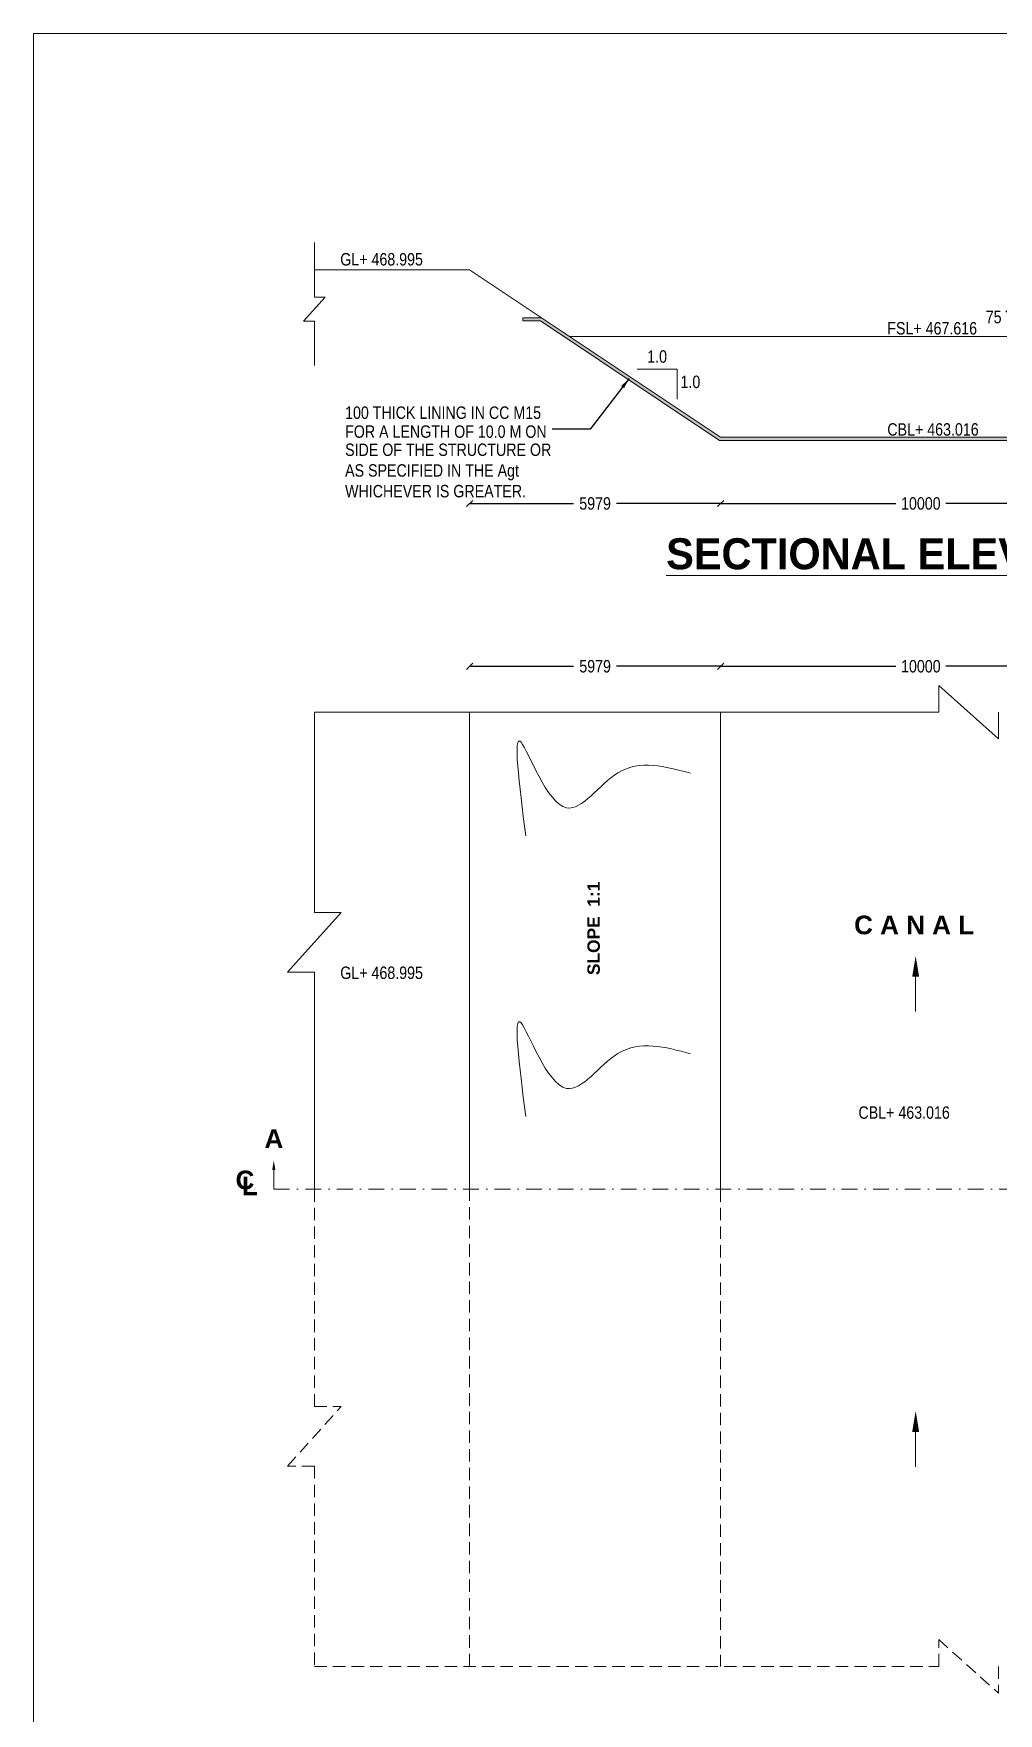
# Model space of a CAD drawing. Header units: millimetres. Extents: x 283753 to 367753, y 96727 to 166586.
# Drawn here: x 283753 to 299293, y 123661 to 150727 of the extents above; entities that cross this region are included whole.
import ezdxf
from ezdxf.enums import TextEntityAlignment as Align

# ---------------------------------------------------------------- set-up
doc = ezdxf.new("R2010")
doc.units = ezdxf.units.MM
for name, pattern in [('CENTER', [2, 1.25, -0.25, 0.25, -0.25]), ('DASHDOTX2', [50.8, 25.4, -12.7, 0, -12.7]), ('HIDDEN', [0.375, 0.25, -0.125])]:
    doc.linetypes.add(name, pattern=pattern)
for name, color, linetype in [('canal', 5, 'Continuous'), ('CENTER', 5, 'CENTER'), ('TEXT', 7, 'Continuous')]:
    doc.layers.add(name, color=color, linetype=linetype)
doc.styles.add('AB', font='arialbd.ttf')
doc.styles.add('ARIAL NARROW', font='ARIALN.TTF')
doc.styles.add('CITYBLUEPR', font='cityb___.ttf')
doc.dimstyles.get("Standard").update_dxf_attribs({"dimtxt": 0.18, "dimasz": 0.18, "dimexe": 0.18, "dimexo": 0.0625, "dimgap": 0.09, "dimtad": 0, "dimtih": 1, "dimtoh": 1, "dimdec": 4, "dimzin": 0, "dimdsep": 46, "dimtxsty": 'Standard', "dimcen": 0.09, "dimadec": 0, "dimazin": 0, "dimtfac": 1, "dimtdec": 4, "dimtofl": 0, "dimtmove": 0, "dimatfit": 3, "dimfxl": 1, "dimtolj": 1, "dimtzin": 0, "dimarcsym": 0})
doc.dimstyles.new('STANDARD$7', dxfattribs={"dimtxt": 2, "dimasz": 2, "dimexe": 1.25, "dimexo": 0.625, "dimtad": 1, "dimdec": 0, "dimlfac": 0.5, "dimdsep": 46, "dimtxsty": 'Standard', "dimcen": 2.5, "dimadec": 0, "dimazin": 0, "dimtfac": 1, "dimtdec": 0, "dimtmove": 0, "dimatfit": 3, "dimfxl": 1, "dimtolj": 1, "dimtzin": 0, "dimarcsym": 0})

# ---------------------------------------------------------------- blocks, each defined once
blk = doc.blocks.new('_Oblique')
at = {"color": 0, "linetype": 'ByBlock', "lineweight": -2}
blk.add_line((-0.5, -0.5), (0.5, 0.5), dxfattribs=at)
blk = doc.blocks.new('*D147')
at = {"layer": 'canal', "color": 0, "lineweight": -2, "transparency": 16777216}
for p, q in [((290775, 140532), (292451, 140532)), ((294819, 140532), (293142, 140532))]:
    blk.add_line(p, q, dxfattribs=at)
at = {"layer": 'Defpoints', "color": 0, "transparency": 16777216}
for p in [(290775, 140532), (294819, 140532), (294819, 140532)]:
    blk.add_point(p, dxfattribs=at)
at = {"layer": 'canal', "color": 0, "lineweight": -2, "transparency": 16777216, "xscale": 100, "yscale": 100, "zscale": 100, "rotation": 180}
blk.add_blockref('_Oblique', (290775, 140532), dxfattribs=at)
at = {"layer": 'canal', "color": 0, "lineweight": -2, "transparency": 16777216, "xscale": 100, "yscale": 100, "zscale": 100}
blk.add_blockref('_Oblique', (294819, 140532), dxfattribs=at)
at = {"layer": 'canal', "color": 0, "lineweight": 9, "transparency": 16777216, "insert": (292797, 140532), "char_height": 200, "attachment_point": 5, "style": 'ARIAL NARROW'}
blk.add_mtext('\\A1;5979', dxfattribs=at)
blk = doc.blocks.new('*D148')
at = {"layer": 'canal', "color": 0, "lineweight": -2, "transparency": 16777216}
for p, q in [((294819, 140532), (297643, 140532)), ((301269, 140532), (298444, 140532))]:
    blk.add_line(p, q, dxfattribs=at)
at = {"layer": 'Defpoints', "color": 0, "transparency": 16777216}
for p in [(294819, 140532), (301269, 140532), (301269, 140532)]:
    blk.add_point(p, dxfattribs=at)
at = {"layer": 'canal', "color": 0, "lineweight": -2, "transparency": 16777216, "xscale": 100, "yscale": 100, "zscale": 100, "rotation": 180}
blk.add_blockref('_Oblique', (294819, 140532), dxfattribs=at)
at = {"layer": 'canal', "color": 0, "lineweight": -2, "transparency": 16777216, "xscale": 100, "yscale": 100, "zscale": 100}
blk.add_blockref('_Oblique', (301269, 140532), dxfattribs=at)
at = {"layer": 'canal', "color": 0, "lineweight": 9, "transparency": 16777216, "insert": (298044, 140532), "char_height": 200, "attachment_point": 5, "style": 'ARIAL NARROW'}
blk.add_mtext('\\A1;10000', dxfattribs=at)
blk = doc.blocks.new('*D154')
at = {"layer": 'canal', "color": 0, "lineweight": -2, "transparency": 16777216}
for p, q in [((290775, 143155), (292451, 143155)), ((294819, 143155), (293142, 143155))]:
    blk.add_line(p, q, dxfattribs=at)
at = {"layer": 'Defpoints', "color": 0, "transparency": 16777216}
for p in [(290775, 143155), (294819, 143155), (294819, 143155)]:
    blk.add_point(p, dxfattribs=at)
at = {"layer": 'canal', "color": 0, "lineweight": -2, "transparency": 16777216, "xscale": 100, "yscale": 100, "zscale": 100, "rotation": 180}
blk.add_blockref('_Oblique', (290775, 143155), dxfattribs=at)
at = {"layer": 'canal', "color": 0, "lineweight": -2, "transparency": 16777216, "xscale": 100, "yscale": 100, "zscale": 100}
blk.add_blockref('_Oblique', (294819, 143155), dxfattribs=at)
at = {"layer": 'canal', "color": 0, "lineweight": 9, "transparency": 16777216, "insert": (292797, 143155), "char_height": 200, "attachment_point": 5, "style": 'ARIAL NARROW'}
blk.add_mtext('\\A1;5979', dxfattribs=at)
blk = doc.blocks.new('*D155')
at = {"layer": 'canal', "color": 0, "lineweight": -2, "transparency": 16777216}
for p, q in [((294819, 143155), (297643, 143155)), ((301269, 143155), (298444, 143155))]:
    blk.add_line(p, q, dxfattribs=at)
at = {"layer": 'Defpoints', "color": 0, "transparency": 16777216}
for p in [(294819, 143155), (301269, 143155), (301269, 143155)]:
    blk.add_point(p, dxfattribs=at)
at = {"layer": 'canal', "color": 0, "lineweight": -2, "transparency": 16777216, "xscale": 100, "yscale": 100, "zscale": 100, "rotation": 180}
blk.add_blockref('_Oblique', (294819, 143155), dxfattribs=at)
at = {"layer": 'canal', "color": 0, "lineweight": -2, "transparency": 16777216, "xscale": 100, "yscale": 100, "zscale": 100}
blk.add_blockref('_Oblique', (301269, 143155), dxfattribs=at)
at = {"layer": 'canal', "color": 0, "lineweight": 9, "transparency": 16777216, "insert": (298044, 143155), "char_height": 200, "attachment_point": 5, "style": 'ARIAL NARROW'}
blk.add_mtext('\\A1;10000', dxfattribs=at)

msp = doc.modelspace()

# ---------------------------------------------------------------- hatches: boundary and pattern name
at = {"layer": 'canal', "linetype": 'Continuous', "lineweight": 9}
h = msp.add_hatch(dxfattribs=at)
h.set_pattern_fill('AR-CONC', color=0, style=0)
h.set_pattern_definition([(50, (0, 0), (182.18467, -15.939086), [19.05, -209.55]), (355, (0, 0), (-35.24283, 191.05664), [15.24, -167.64]), (100.451, (15.18, -1.33), (146.9425, 175.11669), [16.19, -178.09]), (46.1842, (0, 50.8), (271.07904, -42.04233), [28.575, -314.325]), (96.6356, (22.6, 47.3), (237.40423, 247.42556), [24.285, -267.135]), (351.184, (0, 50.8), (237.4046, 247.42512), [22.86, -251.46]), (21, (25.4, 38.1), (151.61488, -102.26552), [19.05, -209.55]), (326, (25.4, 38.1), (61.80203, 184.18797), [15.24, -167.64]), (71.4514, (38.03, 29.58), (213.41649, 81.92286), [16.19, -178.09]), (37.5, (0, 0), (3.088603, 84.555039), [0, -165.608, 0, -170.18, 0, -168.275]), (7.5, (0, 0), (66.819663, 100.180575), [0, -97.028, 0, -161.798, 0, -64.135]), (327.5, (-56.64, 0), (135.590595, -5.728744), [0, -63.5, 0, -198.12, 0, -262.89]), (317.5, (-82.04, 0), (148.12918, 25.42649), [0, -82.55, 0, -131.572, 0, -186.69])])
h.paths.add_polyline_path([(301268.6, 144222.7), (294818.6, 144222.7), (291931.1, 146147.7), (291631.1, 146147.7), (291631.1, 146097.7), (291915.9, 146097.7), (294803.4, 144172.7), (301268.6, 144172.7)])

# ---------------------------------------------------------------- linework, layer by layer
at = {"color": 0, "linetype": 'Continuous', "lineweight": 9}
for p, q in [((367752.6, 150726.9), (283752.6, 150726.9)), ((283752.6, 150726.9), (283752.6, 96726.9))]:
    msp.add_line(p, q, dxfattribs=at)
at = {"layer": 'canal', "color": 0, "linetype": 'Continuous', "lineweight": 9}
for p, q in [((288274.6, 146478.3), (288274.6, 147359.2)), ((290774.6, 146918.7), (288274.6, 146918.7)), ((294818.6, 144222.7), (290774.6, 146918.7)), ((288102.1, 146093.7), (288447, 146478.3)), ((288274.6, 146478.3), (288447, 146478.3)), ((288274.6, 146093.7), (288102.1, 146093.7)), ((288274.6, 145380.7), (288274.6, 146093.7)), ((291631.1, 146147.7), (291631.1, 146097.7)), ((291931.1, 146147.7), (291631.1, 146147.7)), ((291915.9, 146097.7), (291631.1, 146097.7)), ((294803.4, 144172.7), (291915.9, 146097.7)), ((303706.1, 145847.7), (292381.1, 145847.7)), ((294803.4, 144172.7), (301268.6, 144172.7)), ((301268.6, 144222.7), (294818.6, 144222.7)), ((298331.9, 139792.1), (298331.9, 140223.1)), ((298331.9, 140223.1), (299293.3, 139361)), ((288274.6, 139792.1), (288274.6, 136567)), ((288274.6, 139792.1), (298331.9, 139792.1)), ((290774.6, 139792.1), (290774.6, 132105.6)), ((294818.6, 139792.1), (294818.6, 132105.6)), ((299293.3, 139792.1), (299293.3, 139361)), ((287843.5, 135605.6), (288705.6, 136567)), ((288274.6, 136567), (288705.6, 136567)), ((288274.6, 135605.6), (287843.5, 135605.6)), ((288274.6, 135605.6), (288274.6, 132105.6))]:
    msp.add_line(p, q, dxfattribs=at)
at = {"layer": 'canal', "color": 0, "linetype": 'HIDDEN', "lineweight": 9, "ltscale": 800}
for p, q in [((288274.6, 132105.6), (288274.6, 128605.6)), ((290774.6, 124419.1), (290774.6, 132105.6)), ((294818.6, 132105.6), (294818.6, 124419.1)), ((287843.5, 127644.2), (288705.6, 128605.6)), ((288274.6, 128605.6), (288705.6, 128605.6)), ((288274.6, 127644.2), (287843.5, 127644.2)), ((288274.6, 127644.2), (288274.6, 124419.1)), ((298331.9, 124850.2), (299293.3, 123988.1)), ((298331.9, 124419.1), (298331.9, 124850.2)), ((288274.6, 124419.1), (298331.9, 124419.1)), ((299293.3, 124419.1), (299293.3, 123988.1))]:
    msp.add_line(p, q, dxfattribs=at)
at = {"layer": 'canal', "color": 0, "linetype": 'Continuous', "lineweight": 9}
for points in [[(294333.5, 138808.4), (293164.5, 138814.9), (292338.2, 138253.3), (291605, 139308.4), (291680.3, 137801.2)], [(294333.5, 134287.2), (293164.5, 134293.8), (292338.2, 133732.1), (291605, 134787.2), (291680.3, 133280)]]:
    msp.add_spline(points, degree=3, dxfattribs=at)
at = {"layer": 'CENTER', "color": 0, "linetype": 'DASHDOTX2', "lineweight": 9, "ltscale": 10}
msp.add_line((287621.8, 132105.6), (320364.9, 132105.6), dxfattribs=at)
at = {"layer": 'TEXT', "color": 0, "lineweight": 9}
for p, q in [((293472.8, 145320.4), (294116.8, 145320.4)), ((294116.8, 145320.4), (294116.8, 144839.1))]:
    msp.add_line(p, q, dxfattribs=at)
at = {"layer": 'TEXT', "color": 0, "linetype": 'ByBlock', "lineweight": 9, "ltscale": 10}
for p, q in [((297960.7, 135529), (297960.7, 134968.5)), ((287621.8, 132417.5), (287621.8, 132105.6)), ((297960.7, 128193.3), (297960.7, 127632.8))]:
    msp.add_line(p, q, dxfattribs=at)
for points in [[(298016.9, 135529), (297960.7, 135866.5), (297904.4, 135529)], [(287596.8, 132417.5), (287621.8, 132567.5), (287646.8, 132417.5)], [(298016.9, 128193.3), (297960.7, 128530.8), (297904.4, 128193.3)]]:
    msp.add_solid(points, dxfattribs=at)

# ---------------------------------------------------------------- texts
at = {"layer": 'canal', "color": 0, "lineweight": 9, "style": 'ARIAL NARROW'}
for s, p in [('GL+ 468.995', (288692, 146990.5)), ('FSL+ 467.616', (297504.1, 145878.7)), ('CBL+ 463.016', (297504.1, 144249)), ('GL+ 468.995', (288692, 135494.4)), ('CBL+ 463.016', (297039.4, 133242))]:
    msp.add_text(s, height=200, dxfattribs=at).set_placement(p)
at = {"layer": 'canal', "color": 0, "lineweight": 9, "char_height": 200, "style": 'ARIAL NARROW'}
for s, insert, attachment_point in [('75 TH. WEARING COAT IN CC M20 GR.', (303302.4, 146158.9), 6), ('100 THICK LINING IN CC M15', (288770.1, 144617.7), 4), ('FOR A LENGTH OF 10.0 M ON ', (288770.1, 144313), 4), ('SIDE OF THE STRUCTURE OR\\PAS SPECIFIED IN THE Agt\\PWHICHEVER IS GREATER.', (288770.1, 143686.6), 4)]:
    msp.add_mtext(s, dxfattribs=dict(at, insert=insert, attachment_point=attachment_point))
at = {"layer": 'canal', "color": 0, "linetype": 'Continuous', "lineweight": 9, "insert": (292774.4, 135556.9), "char_height": 200, "attachment_point": 4, "rotation": 90, "style": 'AB'}
msp.add_mtext('SLOPE  1:1', dxfattribs=at)
at = {"layer": 'TEXT', "color": 0, "lineweight": 9, "style": 'CITYBLUEPR'}
msp.add_text("%%uSECTIONAL ELEVATION ON 'A B'", height=500, dxfattribs=at).set_placement((299301.2, 142095.7), align=Align.CENTER)
at = {"layer": 'TEXT', "color": 0, "linetype": 'ByBlock', "lineweight": 9, "ltscale": 10, "style": 'AB'}
for s, p in [('C A N A L', (296969.3, 136214.9)), ('A', (287471.6, 132771.2)), ('C', (287005.7, 132106.6)), ('L', (287107.1, 132010.8))]:
    msp.add_text(s, height=300, dxfattribs=at).set_placement(p)
at = {"layer": 'TEXT', "color": 0, "lineweight": 9, "char_height": 200, "attachment_point": 6, "style": 'ARIAL NARROW'}
for insert in [(293955.5, 145522.5), (294491.7, 145114.2)]:
    msp.add_mtext('1.0', dxfattribs=dict(at, insert=insert))

# ---------------------------------------------------------------- dimensions: what is measured, and where the dimension line sits
at = {"layer": 'canal', "color": 0, "lineweight": 9}
for base, p1, p2, text, picture, middle in [((294818.6, 143155.2), (290774.6, 143155.2), (294818.6, 143155.2), '5979', '*D154', (292796.6, 143155.2)), ((301268.6, 143155.2), (294818.6, 143155.2), (301268.6, 143155.2), '10000', '*D155', (298043.6, 143155.2)), ((294818.6, 140532.3), (290774.6, 140532.3), (294818.6, 140532.3), '5979', '*D147', (292796.6, 140532.3)), ((301268.6, 140532.3), (294818.6, 140532.3), (301268.6, 140532.3), '10000', '*D148', (298043.6, 140532.3))]:
    dim = msp.add_linear_dim(base=base, p1=p1, p2=p2, text=text, dimstyle='Standard', override={"dimtxt": 200, "dimasz": 100, "dimexe": 100, "dimexo": 100, "dimgap": 100, "dimtih": 0, "dimdec": 0, "dimtxsty": 'ARIAL NARROW', "dimblk1": 'Oblique', "dimblk2": 'Oblique', "dimsah": 1, "dimtmove": 2}, dxfattribs=at)
    dim.commit()
    dim.dimension.update_dxf_attribs({"geometry": picture, "text_midpoint": middle})

# ---------------------------------------------------------------- leaders
msp.add_leader([(293346.6, 145169.9), (292716.1, 144351.2), (292107.8, 144351.2)], dimstyle='STANDARD$7', override={"dimtxt": 200, "dimasz": 175, "dimexe": 0.18, "dimexo": 0.0625, "dimgap": 0.09, "dimtad": 0, "dimtoh": 1, "dimlfac": 1, "dimzin": 0, "dimcen": 0.09, "dimtdec": 4, "dimtofl": 0}, dxfattribs=at)

doc.saveas('drawing.dxf')
